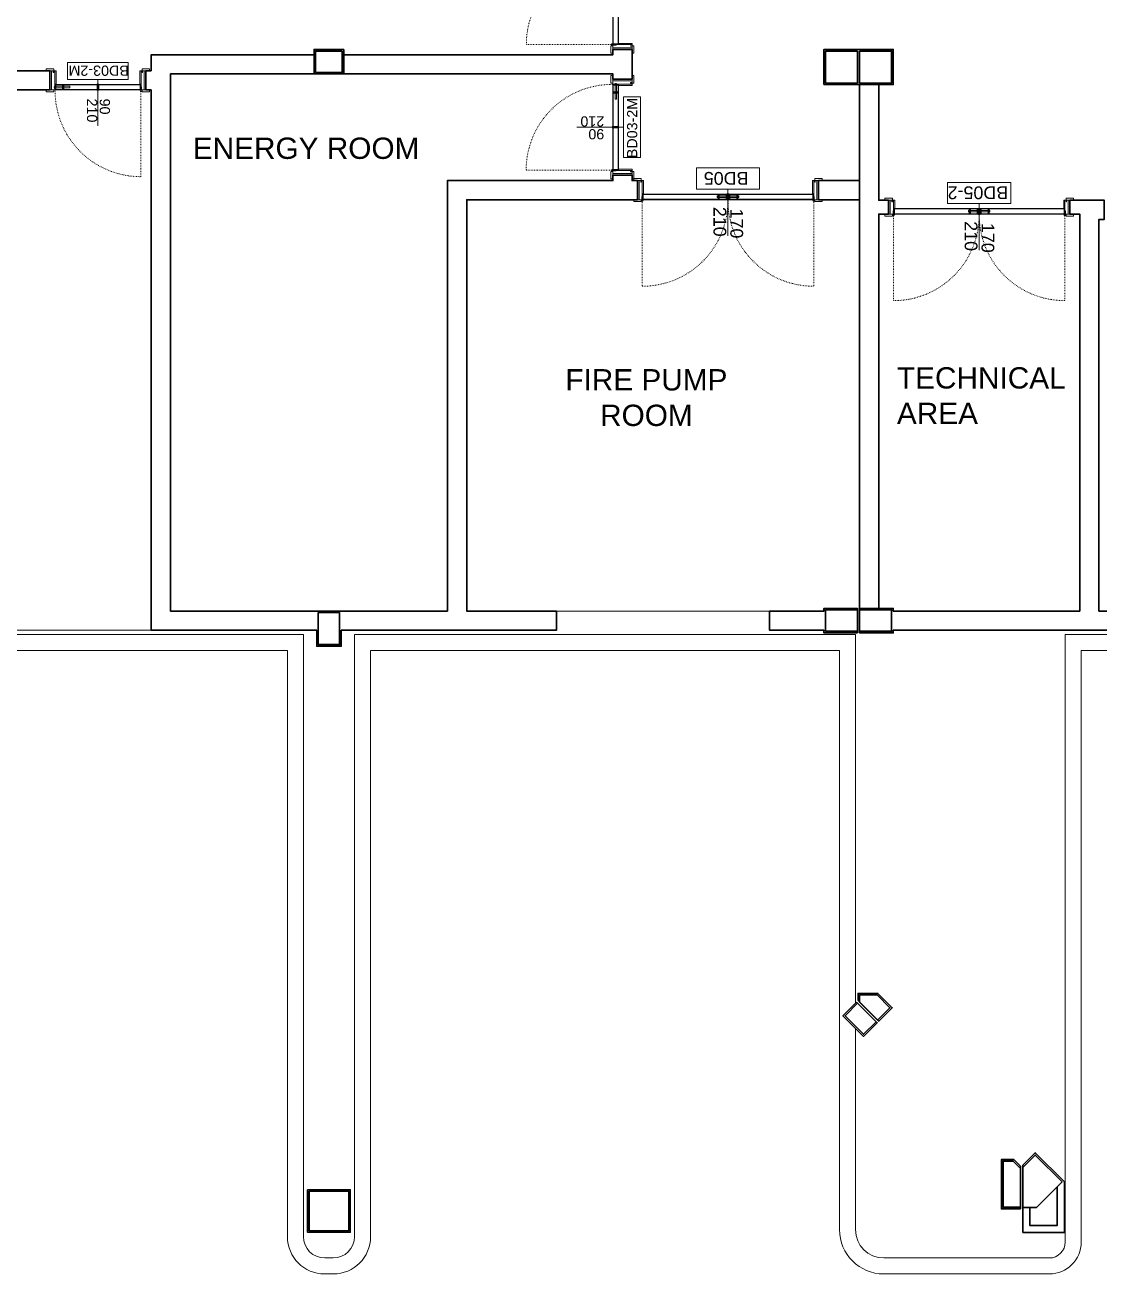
# Model space of a CAD drawing. Header units: centimetres. Extents: x 118932 to 154602, y -32682 to -23521.
# Drawn here: x 122168 to 123176, y -30175 to -29003 of the extents above; entities that cross this region are included whole.
import ezdxf

# ---------------------------------------------------------------- set-up
doc = ezdxf.new("R2010")
doc.units = ezdxf.units.CM
doc.header["$LTSCALE"] = 50
doc.header["$MEASUREMENT"] = 0
doc.linetypes.add('ACAD_ISO03W100', pattern=[30, 12, -18])
for name, color, linetype, lineweight, true_color in [('GEN_00_BL_Yazı', 7, 'Continuous', 0, 0x4f5250), ('GEN_01_TA_Kolon', 7, 'Continuous', 35, 0xd05d28), ('GEN_02_TF_Kapı', 7, 'Continuous', 9, 0x4a3526), ('GEN_02_TF_Pencere', 7, 'Continuous', 9, 0x6093ac), ('GEN_05_ML_Ahşap', 7, 'Continuous', 9, 0x745e3d), ('GEN_06_GR_İnce', 7, 'Continuous', 13, 0xb0b0a9), ('KALACAK DUVARLAR', 7, 'Continuous', 30, 0x005387)]:
    doc.layers.add(name, color=color, linetype=linetype, lineweight=lineweight, true_color=true_color)
doc.styles.add('ARIAL', font='arial.ttf')
doc.styles.add('arial_1_18', font='arial.ttf', dxfattribs={"height": 0.2})

# ---------------------------------------------------------------- blocks, each defined once
blk = doc.blocks.new('LEVEL -1_A BLOK_KOLON')
at = {"layer": 'GEN_01_TA_Kolon'}
for points in [[(48333.3, 3414.2), (48308.3, 3414.2), (48308.3, 3394.2), (48333.3, 3394.2)], [(48816.7, 3414.2), (48786.7, 3414.2), (48786.7, 3384.2), (48816.7, 3384.2)], [(48818.7, 3414.2), (48848.7, 3414.2), (48848.7, 3384.2), (48818.7, 3384.2)], [(48330.8, 2887.2), (48330.8, 2857.2), (48310.8, 2857.2), (48310.8, 2887.2)], [(48816.7, 2889.7), (48786.7, 2889.7), (48786.7, 2869.7), (48816.7, 2869.7)], [(48818.7, 2889.7), (48848.7, 2889.7), (48848.7, 2869.7), (48818.7, 2869.7)], [(48816.8, 2520.6), (48805.1, 2509), (48822.5, 2491.6), (48834.1, 2503.3)], [(48818.7, 2521.6), (48818.7, 2528.4), (48835.2, 2528.4), (48847.2, 2516.4), (48835.6, 2504.7)], [(48969.8, 2329.2), (48969.8, 2365.6), (48962.8, 2372.5), (48953.3, 2372.5), (48953.3, 2329.2)], [(48984.8, 2329.1), (49008.7, 2353), (48983.5, 2378.2), (48971.8, 2366.4), (48971.8, 2329.1)]]:
    blk.add_lwpolyline(points, close=True, dxfattribs=at)
blk.add_lwpolyline([(48302.3, 2344.2), (48339.3, 2344.2), (48339.3, 2307.2), (48302.3, 2307.2), (48302.3, 2344.2)], dxfattribs=at)
blk = doc.blocks.new('LEVEL -1_A BLOK_GÖRÜNÜŞ')
at = {"layer": 'GEN_02_TF_Pencere'}
for p, q in [((48534.2, -7211.3), (48734.2, -7211.3)), ((47806.8, -7229.3), (48154, -7229.3))]:
    blk.add_line(p, q, dxfattribs=at)
at = {"layer": 'GEN_06_GR_İnce'}
for p, q in [((47766.8, -7233.4), (48296.8, -7233.4)), ((48296.8, -7798.4), (48296.8, -7233.4)), ((48344.8, -7798.4), (48344.8, -7233.4)), ((48344.8, -7233.4), (48814.8, -7233.4)), ((48814.8, -7579.3), (48814.8, -7233.4)), ((49011.7, -7233.4), (49780.5, -7233.4)), ((49011.7, -7794.4), (49011.7, -7233.4)), ((47781.8, -7248.4), (48281.8, -7248.4)), ((48281.8, -7798.4), (48281.8, -7248.4)), ((48359.8, -7798.4), (48359.8, -7248.4)), ((48359.8, -7248.4), (48799.8, -7248.4)), ((48799.8, -7791.8), (48799.8, -7248.4)), ((49026.7, -7803.4), (49026.7, -7248.4)), ((49026.7, -7248.4), (49765.5, -7248.4)), ((48814.8, -7791.8), (48814.8, -7602.8)), ((49011.7, -7803.4), (49011.7, -7794.4)), ((48316.8, -7818.4), (48324.8, -7818.4)), ((48841.4, -7818.4), (48996.7, -7818.4)), ((48316.8, -7833.4), (48324.8, -7833.4)), ((48841.4, -7833.4), (48996.7, -7833.4))]:
    blk.add_line(p, q, dxfattribs=at)
for centre, radius, start, end in [((48841.4, -7791.8), 41.6, 180, 270), ((48841.4, -7791.8), 26.6, 180, 270), ((48316.8, -7798.4), 35, 180, 270), ((48316.8, -7798.4), 20, 180, 270), ((48324.8, -7798.4), 20, 270, 0), ((48324.8, -7798.4), 35, 270, 0), ((48996.7, -7803.4), 15, 270, 0), ((48996.7, -7803.4), 30, 270, 0)]:
    blk.add_arc(centre, radius, start, end, dxfattribs=at)
blk = doc.blocks.new('LEVEL -1_A BLOK_DUVAR')
at = {"layer": 'KALACAK DUVARLAR'}
blk.add_line((48818.7, 8432.7), (48818.7, 7939.7), dxfattribs=at)
for points in [[(48334.8, 8460.7), (48587.2, 8460.7), (48587.2, 8465.7), (48605.2, 8465.7), (48605.2, 8437.7), (48587.2, 8437.7), (48587.2, 8442.7), (48172, 8442.7), (48172, 7938.7), (48432, 7938.7), (48432, 8342.7), (48587.2, 8342.7), (48587.2, 8347.7), (48605.2, 8347.7), (48605.2, 8342.7), (48610.2, 8342.7), (48610.2, 8324.7), (48450, 8324.7), (48450, 7938.7), (48534.2, 7938.7), (48534.2, 7920.7), (48332.3, 7920.7), (48332.3, 7905.7), (48309.3, 7905.7), (48309.3, 7920.7), (48154, 7920.7), (48154, 8427.7)], [(48154, 8445.7), (48154, 8460.7), (48306.8, 8460.7)], [(47689.8, 8445.7), (48059, 8445.7), (48059, 8427.7), (47689.8, 8427.7)], [(48154, 8445.7), (48149, 8445.7), (48149, 8427.7), (48154, 8427.7)], [(48836.7, 8432.7), (48836.7, 8324.2), (48845.9, 8324.2), (48845.9, 8311.2), (48836.7, 8311.2), (48836.7, 7941.2)], [(48818.7, 7941.2), (48850.2, 7941.2), (48850.2, 7938.7), (49025.2, 7938.7), (49025.2, 8311.2), (49015.9, 8311.2), (49015.9, 8324.2), (49048.2, 8324.2), (49048.2, 8306.2), (49043.2, 8306.2), (49043.2, 7938.7), (49392.4, 7938.7), (49392.4, 7920.7), (48850.2, 7920.7), (48850.2, 7918.2), (48818.7, 7918.2), (48818.7, 7919.7)], [(49004.2, 7398.5), (49004.2, 7362.1), (48978.3, 7362.1), (48978.3, 7379.1)], [(48300.8, 7395.7), (48340.8, 7395.7), (48340.8, 7355.7), (48300.8, 7355.7), (48300.8, 7395.7)]]:
    blk.add_lwpolyline(points, dxfattribs=at)
for points in [[(48334.8, 8465.7), (48306.8, 8465.7), (48306.8, 8442.7), (48334.8, 8442.7)], [(48785.2, 8432.7), (48850.2, 8432.7), (48850.2, 8465.7), (48785.2, 8465.7)], [(48818.7, 8324.7), (48780.2, 8324.7), (48780.2, 8342.7), (48818.7, 8342.7)], [(48816.7, 7918.2), (48785.2, 7918.2), (48785.2, 7920.7), (48734.2, 7920.7), (48734.2, 7938.7), (48785.2, 7938.7), (48785.2, 7941.2), (48816.7, 7941.2)], [(48817.2, 7573.1), (48817.2, 7579.9), (48835.8, 7579.9), (48849.3, 7566.4), (48836.6, 7553.7)], [(48815.8, 7571.7), (48803, 7559), (48822.5, 7539.5), (48835.2, 7552.3)], [(48969.8, 7377.7), (48969.8, 7417.7), (48963.4, 7424), (48951.8, 7424), (48951.8, 7377.7)], [(48971.8, 7355.6), (48971.8, 7418.6), (48983.5, 7430.3), (49010.8, 7403), (49010.8, 7355.6)]]:
    blk.add_lwpolyline(points, close=True, dxfattribs=at)
blk = doc.blocks.new('LEVEL -1_A BLOK_MAHAL')
at = {"layer": 'GEN_00_BL_Yazı', "char_height": 20, "attachment_point": 1, "style": 'ARIAL'}
for s, insert, width in [('ENERGY ROOM', (48193, 4232), 248.974), ('\\pxqc;FIRE PUMP ROOM', (48520.3, 4014.7), 196.662), ('TECHNICAL AREA', (48853.7, 4016.5), 101.408)]:
    blk.add_mtext(s, dxfattribs=dict(at, insert=insert, width=width))
blk = doc.blocks.new('BD03-2M')
at = {"layer": 'GEN_02_TF_Kapı'}
for p, q in [((4.5, 0), (0, 0)), ((4.2, 0.1), (4.2, -3)), ((4.5, 0), (4.5, -18)), ((4.5, 0), (4.5, -3)), ((4.8, 0), (85.2, 0)), ((4.8, -5.2), (4.8, 0)), ((4.8, 0), (4.8, -3)), ((5.1, 0.1), (5.1, -3)), ((44.3, 0), (44.3, -5.2, 0)), ((45.7, 0), (45.7, -5.2, 0)), ((77.1, 0), (77.1, -5.2, 0)), ((78.1, 0), (78.1, -5.2, 0)), ((85.2, -5.2), (85.2, 0)), ((85.5, 0), (85.5, -18)), ((85.5, 0), (90, 0)), ((4.5, -3), (4.2, -3)), ((4.8, -2.6), (4.5, -2.3)), ((4.8, -2.6), (4.5, -2.3)), ((4.8, -2.6), (4.5, -3)), ((5.7, -5.4), (4.5, -5.4)), ((4.8, -0.4), (85.2, -0.4)), ((4.8, -2.5), (4.8, -2.1)), ((4.8, -2.1), (5.2, -2.1)), ((4.8, -2.5), (4.8, -2.6)), ((4.8, -2.5), (4.9, -2.5)), ((4.8, -2.6), (4.8, -2.6)), ((4.8, -2.6), (4.8, -2.7)), ((4.8, -2.6), (4.8, -2.6)), ((4.8, -2.7), (4.8, -2.6)), ((4.8, -3.1), (4.8, -2.7)), ((4.8, -2.7), (4.8, -2.8)), ((4.8, -2.8), (4.9, -2.8)), ((5.1, -3), (4.8, -3)), ((5.2, -3.1), (4.8, -3.1)), ((4.8, -4.8), (85.2, -4.8)), ((4.8, -5.2), (85.2, -5.2)), ((4.9, -2.1), (4.9, -3.1)), ((4.9, -2.5), (4.9, -2.8)), ((5.2, -2.1), (5.2, -3.1)), ((5.4, -4.8), (5.4, -0.4)), ((5.7, -5.4), (5.7, -18)), ((44.4, -5.2), (45.6, -5.2)), ((84.3, -5.4), (84.3, -18)), ((84.3, -5.4), (85.5, -5.4)), ((84.6, -4.8), (84.6, -0.4)), ((84.8, -2.1), (84.8, -3.1)), ((84.8, -2.1), (84.8, -3.1)), ((85.2, -2.1), (84.8, -2.1)), ((85.2, -2.1), (84.8, -2.1)), ((84.8, -3.1), (85.2, -3.1)), ((84.8, -3.1), (85.2, -3.1)), ((85.1, -2.1), (85.1, -3.1)), ((85.2, -2.5), (85.1, -2.5)), ((85.1, -2.5), (85.1, -2.8)), ((85.2, -2.8), (85.1, -2.8)), ((85.2, -2.1), (85.2, -3.1)), ((86.2, -2.7), (85.2, -2.1)), ((85.2, -2.5), (85.2, -2.1)), ((85.2, -2.5), (85.2, -2.1)), ((85.2, -2.6), (85.5, -2.3)), ((85.2, -2.6), (85.5, -2.3)), ((85.2, -2.5), (85.2, -2.6)), ((85.2, -2.5), (85.2, -2.5)), ((85.2, -2.7), (85.2, -2.6)), ((85.2, -2.6), (85.2, -2.6)), ((85.2, -2.6), (85.2, -2.7)), ((85.2, -2.6), (85.2, -2.6)), ((85.2, -2.6), (85.5, -3)), ((85.2, -3.1), (85.2, -2.7)), ((85.2, -3.1), (85.2, -2.7)), ((85.2, -2.7), (85.2, -2.8)), ((85.2, -2.7), (85.2, -2.7)), ((86.2, -3), (85.2, -3.1)), ((85.2, -3.1), (85.2, -3)), ((85.7, -1.5), (85.8, -1.5)), ((85.8, -3.7), (85.7, -3.7)), ((85.8, -1.5), (85.8, -2.5)), ((85.8, -3), (85.8, -3.7)), ((86.2, -3), (86.2, -2.7)), ((3.1, -18), (0, -18)), ((3.5, -16.5), (3.1, -16.5)), ((3.1, -16.5), (3.1, -18)), ((3.5, -18), (3.5, -16.5)), ((5.7, -18), (3.5, -18)), ((84.3, -18), (86.5, -18)), ((86.5, -18), (86.5, -16.5)), ((86.5, -16.5), (86.9, -16.5)), ((86.9, -16.5), (86.9, -18))]:
    blk.add_line(p, q, dxfattribs=at)
at = {"layer": 'GEN_02_TF_Kapı', "linetype": 'ACAD_ISO03W100', "ltscale": 0.001}
blk.add_lwpolyline([(85.2, 0, 0.416564), (4.8, 81.4), (4.6, 0.8)], format="xyb", dxfattribs=at)
at = {"layer": 'GEN_02_TF_Kapı'}
for points in [[(3.5, 0), (-3.5, 0), (-3.5, 1.8), (3.5, 1.8)], [(0, 0), (1.5, 0), (1.5, -18), (0, -18)], [(46, 0), (44, 0), (44, 0.2), (44.4, 0.3), (45.6, 0.3), (46, 0.2)], [(44.4, 0), (44.3, 0), (44.3, -5.2), (44.4, -5.2)], [(45.6, -5.2), (44.4, -5.2), (44.4, 0), (45.6, 0)], [(45.6, 0), (45.7, 0), (45.7, -5.2), (45.6, -5.2)], [(77.2, 0), (77.1, 0), (77.1, -5.2), (77.2, -5.2)], [(77.1, 0), (77.2, 0), (77.2, -5.2), (77.1, -5.2)], [(77.2, -5.2), (78, -5.2), (78, 0), (77.2, 0)], [(78, 0), (78.1, 0), (78.1, -5.2), (78, -5.2)], [(78.1, 0), (78, 0), (78, -5.2), (78.1, -5.2)], [(86.5, 0), (93.5, 0), (93.5, 1.8), (86.5, 1.8)], [(88.5, 0), (90, 0), (90, -18), (88.5, -18)], [(46, -5.4), (44, -5.4), (44, -5.2), (46, -5.2)], [(71.3, -2), (85.1, -2), (85.1, -3.5), (71.3, -3.5)], [(71.4, -2.1), (85, -2.1), (85, -3.4), (71.4, -3.4)], [(85.2, -3.5), (85, -3.5), (85, -1.6), (85.2, -1.6)], [(85.7, -3.7), (85.5, -3.7), (85.5, -1.5), (85.7, -1.5)]]:
    blk.add_lwpolyline(points, close=True, dxfattribs=at)
for points in [[(4.8, -2.5), (4.8, -2.5), (4.8, -2.1), (5.2, -2.1), (5.2, -3.1), (4.8, -3.1), (4.8, -2.7), (4.8, -2.7)], [(3.1, -18), (-3.5, -18), (-3.5, -19.8), (3.5, -19.8), (3.5, -18)], [(86.9, -18), (93.5, -18), (93.5, -19.8), (86.5, -19.8), (86.5, -18)]]:
    blk.add_lwpolyline(points, dxfattribs=at)
blk.add_circle((4.6, 0.8), 0.8, dxfattribs=at)
for centre, start, end in [((4.8, -2.1), 91.5433, 178.4567), ((4.8, -3.1), 181.5433, 268.4567), ((5.2, -2.1), 1.5433, 88.4567), ((5.2, -3.1), 271.5433, 358.4567), ((84.8, -2.1), 91.5433, 178.4567), ((84.8, -3.1), 181.5433, 268.4567), ((85.2, -2.1), 1.5433, 88.4567), ((85.2, -3.1), 271.5433, 358.4567)]:
    blk.add_arc(centre, 0.0206, start, end, dxfattribs=at)
at = {"layer": 'GEN_05_ML_Ahşap'}
blk.add_lwpolyline([(45, -9.8), (45, 33.8)], dxfattribs=at)
blk.add_lwpolyline([(73.5, -25.8), (16.5, -25.8), (16.5, -9.8), (73.5, -9.8)], close=True, dxfattribs=at)
at = {"layer": 'GEN_00_BL_Yazı', "char_height": 9.6, "attachment_point": 7, "rotation": 90, "style": 'arial_1_18'}
for s, insert in [('\\A1;210', (55.4, 8.1)), ('\\A1;90', (43.4, 8.1))]:
    blk.add_mtext_dynamic_manual_height_columns(s, width=2834.152, gutter_width=1500, heights=[310.2], dxfattribs=dict(at, insert=insert))
at = {"layer": 'GEN_00_BL_Yazı', "insert": (72.6, -23), "char_height": 9.6, "attachment_point": 9, "style": 'arial_1_18'}
blk.add_mtext_dynamic_manual_height_columns('\\A1;BD03-2M', width=2834.152, gutter_width=1500, heights=[310.2], dxfattribs=at)
blk = doc.blocks.new('BD05-2')
at = {"layer": 'GEN_02_TF_Kapı'}
for p, q in [((-165.9, 0.1), (-165.9, -3)), ((-165.6, 0), (-165.6, -3)), ((-165.3, 0), (-86.2, 0)), ((-165.3, -5.2), (-165.3, 0)), ((-165.3, 0), (-165.3, -3)), ((-165, 0.1), (-165, -3)), ((-94.3, 0), (-94.3, -5.2, 0)), ((-93.3, 0), (-93.3, -5.2, 0)), ((-86.2, -5.2), (-86.2, 0)), ((-85.7, 0), (-85.7, -5.2, 0)), ((-85.7, 0), (-85.7, -5.2, 0)), ((-84.3, 0), (-84.3, -5.2, 0)), ((-4.8, 0), (-83.8, 0)), ((-83.8, -5.2), (-83.8, 0)), ((-76.7, 0), (-76.7, -5.2, 0)), ((-75.7, 0), (-75.7, -5.2, 0)), ((-5.1, 0.1), (-5.1, -3)), ((-4.8, -5.2), (-4.8, 0)), ((-4.8, 0), (-4.8, -3)), ((-4.5, 0), (-4.5, -13)), ((-4.5, 0), (0, 0)), ((-4.5, 0), (-4.5, -3)), ((-4.2, 0.1), (-4.2, -3)), ((-165.5, 0), (-170, 0)), ((-166.5, -11.5), (-166.9, -11.5)), ((-166.9, -11.5), (-166.9, -13)), ((-166.5, -13), (-166.5, -11.5)), ((-165.6, -3), (-165.9, -3)), ((-165.2, -2.6), (-165.6, -2.3)), ((-165.2, -2.6), (-165.6, -2.3)), ((-165.2, -2.6), (-165.6, -3)), ((-165.5, 0), (-165.5, -13)), ((-164.3, -5.4), (-165.5, -5.4)), ((-165.3, -0.4), (-86.2, -0.4)), ((-165.3, -2.5), (-165.3, -2.1)), ((-165.3, -2.6), (-165.2, -2.5)), ((-165.3, -2.6), (-165.2, -2.6)), ((-165.3, -2.6), (-165.3, -2.6)), ((-165.3, -3.1), (-165.3, -2.7)), ((-165, -3), (-165.3, -3)), ((-165.3, -4.8), (-86.2, -4.8)), ((-165.3, -5.2), (-86.2, -5.2)), ((-165.2, -2.1), (-164.9, -2.1)), ((-165.2, -2.4), (-165.2, -2.5)), ((-165.2, -2.4), (-165.1, -2.4)), ((-165.2, -2.6), (-165.2, -2.5)), ((-165.2, -2.6), (-165.2, -2.8)), ((-165.2, -2.8), (-165.1, -2.8)), ((-164.9, -3.1), (-165.2, -3.1)), ((-165.1, -2.1), (-165.1, -3.1)), ((-165.1, -2.4), (-165.1, -2.8)), ((-164.9, -2.1), (-164.9, -3.1)), ((-164.7, -4.8), (-164.7, -0.4)), ((-164.3, -5.4), (-164.3, -13)), ((-86.8, -4.8), (-86.8, -0.4)), ((-86.6, -2.1), (-86.6, -3.1)), ((-86.6, -2.1), (-86.6, -3.1)), ((-86.2, -2.1), (-86.6, -2.1)), ((-86.2, -2.1), (-86.6, -2.1)), ((-86.6, -3.1), (-86.2, -3.1)), ((-86.6, -3.1), (-86.2, -3.1)), ((-86.3, -2.1), (-86.3, -3.1)), ((-86.2, -2.4), (-86.3, -2.4)), ((-86.3, -2.4), (-86.3, -2.8)), ((-86.2, -2.8), (-86.3, -2.8)), ((-86.2, -2.1), (-86.2, -3.1)), ((-85.2, -2.7), (-86.2, -2.1)), ((-86.2, -2.5), (-86.2, -2.1)), ((-86.2, -2.5), (-86.2, -2.1)), ((-86.2, -2.6), (-85.9, -2.3)), ((-86.2, -2.6), (-85.9, -2.3)), ((-86.2, -2.4), (-86.2, -2.5)), ((-86.2, -2.6), (-86.2, -2.5)), ((-86.2, -2.5), (-86.2, -2.5)), ((-86.2, -2.6), (-86.2, -2.5)), ((-86.2, -2.6), (-86.2, -2.8)), ((-86.2, -2.6), (-86.2, -2.6)), ((-86.2, -2.6), (-86.2, -2.6)), ((-86.2, -2.6), (-85.9, -3)), ((-86.2, -3.1), (-86.2, -2.7)), ((-86.2, -3.1), (-86.2, -2.7)), ((-86.2, -2.7), (-86.2, -2.7)), ((-85.2, -3), (-86.2, -3.1)), ((-86.2, -3.1), (-86.2, -3)), ((-85.7, -1.5), (-85.6, -1.5)), ((-85.6, -3.7), (-85.7, -3.7)), ((-85.6, -1.5), (-85.6, -2.5)), ((-85.6, -3), (-85.6, -3.7)), ((-84.4, -5.2), (-85.6, -5.2)), ((-85.2, -3), (-85.2, -2.7)), ((-84.8, -2.7), (-83.8, -2.1)), ((-84.8, -3), (-84.8, -2.7)), ((-84.8, -3), (-83.8, -3.1)), ((-84.4, -1.5), (-84.4, -2.5)), ((-84.3, -1.5), (-84.4, -1.5)), ((-84.4, -3), (-84.4, -3.7)), ((-84.4, -3.7), (-84.3, -3.7)), ((-83.8, -2.6), (-84.1, -2.3)), ((-83.8, -2.6), (-84.1, -2.3)), ((-83.8, -2.6), (-84.1, -3)), ((-4.8, -0.4), (-83.8, -0.4)), ((-83.8, -2.1), (-83.8, -3.1)), ((-83.8, -2.5), (-83.8, -2.1)), ((-83.8, -2.5), (-83.8, -2.1)), ((-83.8, -2.1), (-83.4, -2.1)), ((-83.8, -2.1), (-83.4, -2.1)), ((-83.8, -2.4), (-83.8, -2.5)), ((-83.8, -2.4), (-83.7, -2.4)), ((-83.8, -2.6), (-83.8, -2.5)), ((-83.8, -2.5), (-83.8, -2.5)), ((-83.8, -2.6), (-83.8, -2.5)), ((-83.8, -2.6), (-83.8, -2.8)), ((-83.8, -2.6), (-83.8, -2.6)), ((-83.8, -2.6), (-83.8, -2.6)), ((-83.8, -3.1), (-83.8, -2.7)), ((-83.8, -3.1), (-83.8, -2.7)), ((-83.8, -2.8), (-83.7, -2.8)), ((-83.8, -2.7), (-83.8, -2.7)), ((-83.8, -3.1), (-83.8, -3)), ((-83.4, -3.1), (-83.8, -3.1)), ((-83.4, -3.1), (-83.8, -3.1)), ((-4.8, -4.8), (-83.8, -4.8)), ((-4.8, -5.2), (-83.8, -5.2)), ((-83.7, -2.1), (-83.7, -3.1)), ((-83.7, -2.4), (-83.7, -2.8)), ((-83.4, -2.1), (-83.4, -3.1)), ((-83.4, -2.1), (-83.4, -3.1)), ((-83.2, -4.8), (-83.2, -0.4)), ((-5.7, -5.4), (-5.7, -13)), ((-5.7, -5.4), (-4.5, -5.4)), ((-5.4, -4.8), (-5.4, -0.4)), ((-5.2, -2.1), (-5.2, -3.1)), ((-4.8, -2.1), (-5.2, -2.1)), ((-5.2, -3.1), (-4.8, -3.1)), ((-5.1, -3), (-4.8, -3)), ((-4.9, -2.1), (-4.9, -3.1)), ((-4.8, -2.4), (-4.9, -2.4)), ((-4.9, -2.4), (-4.9, -2.8)), ((-4.8, -2.8), (-4.9, -2.8)), ((-4.8, -2.5), (-4.8, -2.1)), ((-4.8, -2.6), (-4.5, -2.3)), ((-4.8, -2.6), (-4.5, -2.3)), ((-4.8, -2.4), (-4.8, -2.5)), ((-4.8, -2.6), (-4.8, -2.5)), ((-4.8, -2.6), (-4.8, -2.5)), ((-4.8, -2.6), (-4.8, -2.8)), ((-4.8, -2.6), (-4.8, -2.6)), ((-4.8, -2.6), (-4.8, -2.6)), ((-4.8, -2.6), (-4.5, -3)), ((-4.8, -3.1), (-4.8, -2.7)), ((-4.5, -3), (-4.2, -3)), ((-3.5, -13), (-3.5, -11.5)), ((-3.5, -11.5), (-3.1, -11.5)), ((-3.1, -11.5), (-3.1, -13)), ((-164.3, -13), (-166.5, -13)), ((-5.7, -13), (-3.5, -13)), ((-3.1, -13), (0, -13))]:
    blk.add_line(p, q, dxfattribs=at)
at = {"layer": 'GEN_02_TF_Kapı', "linetype": 'ACAD_ISO03W100', "ltscale": 0.001}
for points in [[(-165.4, 0.8), (-165.4, 81.2, -0.416033), (-85, 0.3)], [(-4.6, 0.8), (-4.6, 81.2, 0.416032), (-85, 0.3)]]:
    blk.add_lwpolyline(points, format="xyb", dxfattribs=at)
at = {"layer": 'GEN_02_TF_Kapı'}
for points in [[(-166.5, 0), (-173.5, 0), (-173.5, 1.8), (-166.5, 1.8)], [(-94.2, 0), (-94.3, 0), (-94.3, -5.2), (-94.2, -5.2)], [(-94.3, 0), (-94.2, 0), (-94.2, -5.2), (-94.3, -5.2)], [(-94.2, -5.2), (-93.4, -5.2), (-93.4, 0), (-94.2, 0)], [(-93.4, 0), (-93.3, 0), (-93.3, -5.2), (-93.4, -5.2)], [(-93.3, 0), (-93.4, 0), (-93.4, -5.2), (-93.3, -5.2)], [(-86, 0), (-84, 0), (-84, 0.2), (-84.4, 0.3), (-85.6, 0.3), (-86, 0.2)], [(-85.6, 0), (-85.7, 0), (-85.7, -5.2), (-85.6, -5.2)], [(-85.6, 0), (-85.7, 0), (-85.7, -5.2), (-85.6, -5.2)], [(-85.6, -5.2), (-84.4, -5.2), (-84.4, 0), (-85.6, 0)], [(-84.4, 0), (-84.3, 0), (-84.3, -5.2), (-84.4, -5.2)], [(-76.6, 0), (-76.7, 0), (-76.7, -5.2), (-76.6, -5.2)], [(-76.7, 0), (-76.6, 0), (-76.6, -5.2), (-76.7, -5.2)], [(-75.8, -5.2), (-76.6, -5.2), (-76.6, 0), (-75.8, 0)], [(-75.8, 0), (-75.7, 0), (-75.7, -5.2), (-75.8, -5.2)], [(-75.7, 0), (-75.8, 0), (-75.8, -5.2), (-75.7, -5.2)], [(-3.5, 0), (3.5, 0), (3.5, 1.8), (-3.5, 1.8)], [(0, 0), (-1.5, 0), (-1.5, -13), (0, -13)], [(-168.5, 0), (-170, 0), (-170, -13), (-168.5, -13)], [(-95.1, -2), (-86.3, -2), (-86.3, -3.5), (-95.1, -3.5)], [(-95, -2.1), (-86.4, -2.1), (-86.4, -3.4), (-95, -3.4)], [(-86.2, -3.5), (-86.4, -3.5), (-86.4, -1.6), (-86.2, -1.6)], [(-86, -5.4), (-84, -5.4), (-84, -5.2), (-86, -5.2)], [(-85.7, -3.7), (-85.9, -3.7), (-85.9, -1.5), (-85.7, -1.5)], [(-84.3, -3.7), (-84.1, -3.7), (-84.1, -1.5), (-84.3, -1.5)], [(-83.8, -3.5), (-83.6, -3.5), (-83.6, -1.6), (-83.8, -1.6)], [(-74.9, -2), (-83.7, -2), (-83.7, -3.5), (-74.9, -3.5)], [(-75, -2.1), (-83.6, -2.1), (-83.6, -3.4), (-75, -3.4)]]:
    blk.add_lwpolyline(points, close=True, dxfattribs=at)
for points in [[(-165.3, -2.5), (-165.2, -2.5), (-165.2, -2.1), (-164.9, -2.1), (-164.9, -3.1), (-165.2, -3.1), (-165.2, -2.7), (-165.3, -2.7)], [(-4.8, -2.5), (-4.8, -2.5), (-4.8, -2.1), (-5.2, -2.1), (-5.2, -3.1), (-4.8, -3.1), (-4.8, -2.7), (-4.8, -2.7)], [(-166.9, -13), (-173.5, -13), (-173.5, -14.8), (-166.5, -14.8), (-166.5, -13)], [(-3.1, -13), (3.5, -13), (3.5, -14.8), (-3.5, -14.8), (-3.5, -13)]]:
    blk.add_lwpolyline(points, dxfattribs=at)
for centre in [(-165.4, 0.8), (-4.6, 0.8)]:
    blk.add_circle(centre, 0.8, dxfattribs=at)
for centre, start, end in [((-165.2, -2.1), 91.5433, 178.4567), ((-165.2, -3.1), 181.5433, 268.4567), ((-164.9, -2.1), 1.5433, 88.4567), ((-164.9, -3.1), 271.5433, 358.4567), ((-86.6, -2.1), 91.5433, 178.4567), ((-86.6, -3.1), 181.5433, 268.4567), ((-86.2, -2.1), 1.5433, 88.4567), ((-86.2, -3.1), 271.5433, 358.4567), ((-83.8, -2.1), 91.5433, 178.4567), ((-83.8, -3.1), 181.5433, 268.4567), ((-83.4, -2.1), 1.5433, 88.4567), ((-83.4, -3.1), 271.5433, 358.4567), ((-5.2, -2.1), 91.5433, 178.4567), ((-5.2, -3.1), 181.5433, 268.4567), ((-4.8, -2.1), 1.5433, 88.4567), ((-4.8, -3.1), 271.5433, 358.4567)]:
    blk.add_arc(centre, 0.0206, start, end, dxfattribs=at)
at = {"layer": 'GEN_05_ML_Ahşap'}
blk.add_lwpolyline([(-85, -9.8), (-85, 33.8)], dxfattribs=at)
blk.add_lwpolyline([(-114.7, -29.8), (-55.3, -29.8), (-55.3, -9.8), (-114.7, -9.8)], close=True, dxfattribs=at)
at = {"layer": 'GEN_00_BL_Yazı', "char_height": 12, "attachment_point": 7, "rotation": 90, "style": 'arial_1_18'}
for s, insert in [('\\A1;170', (-87, 8.3)), ('\\A1;210', (-71.2, 6.7))]:
    blk.add_mtext_dynamic_manual_height_columns(s, width=3542.69, gutter_width=1875, heights=[387.8], dxfattribs=dict(at, insert=insert))
at = {"layer": 'GEN_00_BL_Yazı', "insert": (-112.2, -26.2), "char_height": 12, "attachment_point": 7, "style": 'arial_1_18'}
blk.add_mtext_dynamic_manual_height_columns('\\A1;BD05-2', width=3542.69, gutter_width=1875, heights=[387.8], dxfattribs=at)
blk = doc.blocks.new('BD05')
at = {"layer": 'GEN_02_TF_Kapı'}
for p, q in [((-165.9, 0.1), (-165.9, -3)), ((-165.6, 0), (-165.6, -3)), ((-165.3, 0), (-86.2, 0)), ((-165.3, -5.2), (-165.3, 0)), ((-165.3, 0), (-165.3, -3)), ((-165, 0.1), (-165, -3)), ((-94.3, 0), (-94.3, -5.2, 0)), ((-93.3, 0), (-93.3, -5.2, 0)), ((-86.2, -5.2), (-86.2, 0)), ((-85.7, 0), (-85.7, -5.2, 0)), ((-85.7, 0), (-85.7, -5.2, 0)), ((-84.3, 0), (-84.3, -5.2, 0)), ((-4.8, 0), (-83.8, 0)), ((-83.8, -5.2), (-83.8, 0)), ((-76.7, 0), (-76.7, -5.2, 0)), ((-75.7, 0), (-75.7, -5.2, 0)), ((-5.1, 0.1), (-5.1, -3)), ((-4.8, -5.2), (-4.8, 0)), ((-4.8, 0), (-4.8, -3)), ((-4.5, 0), (-4.5, -18)), ((-4.5, 0), (0, 0)), ((-4.5, 0), (-4.5, -3)), ((-4.2, 0.1), (-4.2, -3)), ((-165.5, 0), (-170, 0)), ((-165.6, -3), (-165.9, -3)), ((-165.2, -2.6), (-165.6, -2.3)), ((-165.2, -2.6), (-165.6, -2.3)), ((-165.2, -2.6), (-165.6, -3)), ((-165.5, 0), (-165.5, -18)), ((-164.3, -5.4), (-165.5, -5.4)), ((-165.3, -0.4), (-86.2, -0.4)), ((-165.3, -2.5), (-165.3, -2.1)), ((-165.3, -2.6), (-165.2, -2.5)), ((-165.3, -2.6), (-165.2, -2.6)), ((-165.3, -2.6), (-165.3, -2.6)), ((-165.3, -3.1), (-165.3, -2.7)), ((-165, -3), (-165.3, -3)), ((-165.3, -4.8), (-86.2, -4.8)), ((-165.3, -5.2), (-86.2, -5.2)), ((-165.2, -2.1), (-164.9, -2.1)), ((-165.2, -2.4), (-165.2, -2.5)), ((-165.2, -2.4), (-165.1, -2.4)), ((-165.2, -2.6), (-165.2, -2.5)), ((-165.2, -2.6), (-165.2, -2.8)), ((-165.2, -2.8), (-165.1, -2.8)), ((-164.9, -3.1), (-165.2, -3.1)), ((-165.1, -2.1), (-165.1, -3.1)), ((-165.1, -2.4), (-165.1, -2.8)), ((-164.9, -2.1), (-164.9, -3.1)), ((-164.7, -4.8), (-164.7, -0.4)), ((-164.3, -5.4), (-164.3, -18)), ((-86.8, -4.8), (-86.8, -0.4)), ((-86.6, -2.1), (-86.6, -3.1)), ((-86.6, -2.1), (-86.6, -3.1)), ((-86.2, -2.1), (-86.6, -2.1)), ((-86.2, -2.1), (-86.6, -2.1)), ((-86.6, -3.1), (-86.2, -3.1)), ((-86.6, -3.1), (-86.2, -3.1)), ((-86.3, -2.1), (-86.3, -3.1)), ((-86.2, -2.4), (-86.3, -2.4)), ((-86.3, -2.4), (-86.3, -2.8)), ((-86.2, -2.8), (-86.3, -2.8)), ((-86.2, -2.1), (-86.2, -3.1)), ((-85.2, -2.7), (-86.2, -2.1)), ((-86.2, -2.5), (-86.2, -2.1)), ((-86.2, -2.5), (-86.2, -2.1)), ((-86.2, -2.6), (-85.9, -2.3)), ((-86.2, -2.6), (-85.9, -2.3)), ((-86.2, -2.4), (-86.2, -2.5)), ((-86.2, -2.6), (-86.2, -2.5)), ((-86.2, -2.5), (-86.2, -2.5)), ((-86.2, -2.6), (-86.2, -2.5)), ((-86.2, -2.6), (-86.2, -2.8)), ((-86.2, -2.6), (-86.2, -2.6)), ((-86.2, -2.6), (-86.2, -2.6)), ((-86.2, -2.6), (-85.9, -3)), ((-86.2, -3.1), (-86.2, -2.7)), ((-86.2, -3.1), (-86.2, -2.7)), ((-86.2, -2.7), (-86.2, -2.7)), ((-85.2, -3), (-86.2, -3.1)), ((-86.2, -3.1), (-86.2, -3)), ((-85.7, -1.5), (-85.6, -1.5)), ((-85.6, -3.7), (-85.7, -3.7)), ((-85.6, -1.5), (-85.6, -2.5)), ((-85.6, -3), (-85.6, -3.7)), ((-84.4, -5.2), (-85.6, -5.2)), ((-85.2, -3), (-85.2, -2.7)), ((-84.8, -2.7), (-83.8, -2.1)), ((-84.8, -3), (-84.8, -2.7)), ((-84.8, -3), (-83.8, -3.1)), ((-84.4, -1.5), (-84.4, -2.5)), ((-84.3, -1.5), (-84.4, -1.5)), ((-84.4, -3), (-84.4, -3.7)), ((-84.4, -3.7), (-84.3, -3.7)), ((-83.8, -2.6), (-84.1, -2.3)), ((-83.8, -2.6), (-84.1, -2.3)), ((-83.8, -2.6), (-84.1, -3)), ((-4.8, -0.4), (-83.8, -0.4)), ((-83.8, -2.1), (-83.8, -3.1)), ((-83.8, -2.5), (-83.8, -2.1)), ((-83.8, -2.5), (-83.8, -2.1)), ((-83.8, -2.1), (-83.4, -2.1)), ((-83.8, -2.1), (-83.4, -2.1)), ((-83.8, -2.4), (-83.8, -2.5)), ((-83.8, -2.4), (-83.7, -2.4)), ((-83.8, -2.6), (-83.8, -2.5)), ((-83.8, -2.5), (-83.8, -2.5)), ((-83.8, -2.6), (-83.8, -2.5)), ((-83.8, -2.6), (-83.8, -2.8)), ((-83.8, -2.6), (-83.8, -2.6)), ((-83.8, -2.6), (-83.8, -2.6)), ((-83.8, -3.1), (-83.8, -2.7)), ((-83.8, -3.1), (-83.8, -2.7)), ((-83.8, -2.8), (-83.7, -2.8)), ((-83.8, -2.7), (-83.8, -2.7)), ((-83.8, -3.1), (-83.8, -3)), ((-83.4, -3.1), (-83.8, -3.1)), ((-83.4, -3.1), (-83.8, -3.1)), ((-4.8, -4.8), (-83.8, -4.8)), ((-4.8, -5.2), (-83.8, -5.2)), ((-83.7, -2.1), (-83.7, -3.1)), ((-83.7, -2.4), (-83.7, -2.8)), ((-83.4, -2.1), (-83.4, -3.1)), ((-83.4, -2.1), (-83.4, -3.1)), ((-83.2, -4.8), (-83.2, -0.4)), ((-5.7, -5.4), (-5.7, -18)), ((-5.7, -5.4), (-4.5, -5.4)), ((-5.4, -4.8), (-5.4, -0.4)), ((-5.2, -2.1), (-5.2, -3.1)), ((-4.8, -2.1), (-5.2, -2.1)), ((-5.2, -3.1), (-4.8, -3.1)), ((-5.1, -3), (-4.8, -3)), ((-4.9, -2.1), (-4.9, -3.1)), ((-4.8, -2.4), (-4.9, -2.4)), ((-4.9, -2.4), (-4.9, -2.8)), ((-4.8, -2.8), (-4.9, -2.8)), ((-4.8, -2.5), (-4.8, -2.1)), ((-4.8, -2.6), (-4.5, -2.3)), ((-4.8, -2.6), (-4.5, -2.3)), ((-4.8, -2.4), (-4.8, -2.5)), ((-4.8, -2.6), (-4.8, -2.5)), ((-4.8, -2.6), (-4.8, -2.5)), ((-4.8, -2.6), (-4.8, -2.8)), ((-4.8, -2.6), (-4.8, -2.6)), ((-4.8, -2.6), (-4.8, -2.6)), ((-4.8, -2.6), (-4.5, -3)), ((-4.8, -3.1), (-4.8, -2.7)), ((-4.5, -3), (-4.2, -3)), ((-166.5, -16.5), (-166.9, -16.5)), ((-166.9, -16.5), (-166.9, -18)), ((-166.5, -18), (-166.5, -16.5)), ((-164.3, -18), (-166.5, -18)), ((-5.7, -18), (-3.5, -18)), ((-3.5, -18), (-3.5, -16.5)), ((-3.5, -16.5), (-3.1, -16.5)), ((-3.1, -16.5), (-3.1, -18)), ((-3.1, -18), (0, -18))]:
    blk.add_line(p, q, dxfattribs=at)
at = {"layer": 'GEN_02_TF_Kapı', "linetype": 'ACAD_ISO03W100', "ltscale": 0.001}
for points in [[(-165.4, 0.8), (-165.4, 81.2, -0.416033), (-85, 0.3)], [(-4.6, 0.8), (-4.6, 81.2, 0.416032), (-85, 0.3)]]:
    blk.add_lwpolyline(points, format="xyb", dxfattribs=at)
at = {"layer": 'GEN_02_TF_Kapı'}
for points in [[(-166.5, 0), (-173.5, 0), (-173.5, 1.8), (-166.5, 1.8)], [(-94.2, 0), (-94.3, 0), (-94.3, -5.2), (-94.2, -5.2)], [(-94.3, 0), (-94.2, 0), (-94.2, -5.2), (-94.3, -5.2)], [(-94.2, -5.2), (-93.4, -5.2), (-93.4, 0), (-94.2, 0)], [(-93.4, 0), (-93.3, 0), (-93.3, -5.2), (-93.4, -5.2)], [(-93.3, 0), (-93.4, 0), (-93.4, -5.2), (-93.3, -5.2)], [(-86, 0), (-84, 0), (-84, 0.2), (-84.4, 0.3), (-85.6, 0.3), (-86, 0.2)], [(-85.6, 0), (-85.7, 0), (-85.7, -5.2), (-85.6, -5.2)], [(-85.6, 0), (-85.7, 0), (-85.7, -5.2), (-85.6, -5.2)], [(-85.6, -5.2), (-84.4, -5.2), (-84.4, 0), (-85.6, 0)], [(-84.4, 0), (-84.3, 0), (-84.3, -5.2), (-84.4, -5.2)], [(-76.6, 0), (-76.7, 0), (-76.7, -5.2), (-76.6, -5.2)], [(-76.7, 0), (-76.6, 0), (-76.6, -5.2), (-76.7, -5.2)], [(-75.8, -5.2), (-76.6, -5.2), (-76.6, 0), (-75.8, 0)], [(-75.8, 0), (-75.7, 0), (-75.7, -5.2), (-75.8, -5.2)], [(-75.7, 0), (-75.8, 0), (-75.8, -5.2), (-75.7, -5.2)], [(-3.5, 0), (3.5, 0), (3.5, 1.8), (-3.5, 1.8)], [(0, 0), (-1.5, 0), (-1.5, -18), (0, -18)], [(-168.5, 0), (-170, 0), (-170, -18), (-168.5, -18)], [(-95.1, -2), (-86.3, -2), (-86.3, -3.5), (-95.1, -3.5)], [(-95, -2.1), (-86.4, -2.1), (-86.4, -3.4), (-95, -3.4)], [(-86.2, -3.5), (-86.4, -3.5), (-86.4, -1.6), (-86.2, -1.6)], [(-86, -5.4), (-84, -5.4), (-84, -5.2), (-86, -5.2)], [(-85.7, -3.7), (-85.9, -3.7), (-85.9, -1.5), (-85.7, -1.5)], [(-84.3, -3.7), (-84.1, -3.7), (-84.1, -1.5), (-84.3, -1.5)], [(-83.8, -3.5), (-83.6, -3.5), (-83.6, -1.6), (-83.8, -1.6)], [(-74.9, -2), (-83.7, -2), (-83.7, -3.5), (-74.9, -3.5)], [(-75, -2.1), (-83.6, -2.1), (-83.6, -3.4), (-75, -3.4)]]:
    blk.add_lwpolyline(points, close=True, dxfattribs=at)
for points in [[(-165.3, -2.5), (-165.2, -2.5), (-165.2, -2.1), (-164.9, -2.1), (-164.9, -3.1), (-165.2, -3.1), (-165.2, -2.7), (-165.3, -2.7)], [(-4.8, -2.5), (-4.8, -2.5), (-4.8, -2.1), (-5.2, -2.1), (-5.2, -3.1), (-4.8, -3.1), (-4.8, -2.7), (-4.8, -2.7)], [(-166.9, -18), (-173.5, -18), (-173.5, -19.8), (-166.5, -19.8), (-166.5, -18)], [(-3.1, -18), (3.5, -18), (3.5, -19.8), (-3.5, -19.8), (-3.5, -18)]]:
    blk.add_lwpolyline(points, dxfattribs=at)
for centre in [(-165.4, 0.8), (-4.6, 0.8)]:
    blk.add_circle(centre, 0.8, dxfattribs=at)
for centre, start, end in [((-165.2, -2.1), 91.5433, 178.4567), ((-165.2, -3.1), 181.5433, 268.4567), ((-164.9, -2.1), 1.5433, 88.4567), ((-164.9, -3.1), 271.5433, 358.4567), ((-86.6, -2.1), 91.5433, 178.4567), ((-86.6, -3.1), 181.5433, 268.4567), ((-86.2, -2.1), 1.5433, 88.4567), ((-86.2, -3.1), 271.5433, 358.4567), ((-83.8, -2.1), 91.5433, 178.4567), ((-83.8, -3.1), 181.5433, 268.4567), ((-83.4, -2.1), 1.5433, 88.4567), ((-83.4, -3.1), 271.5433, 358.4567), ((-5.2, -2.1), 91.5433, 178.4567), ((-5.2, -3.1), 181.5433, 268.4567), ((-4.8, -2.1), 1.5433, 88.4567), ((-4.8, -3.1), 271.5433, 358.4567)]:
    blk.add_arc(centre, 0.0206, start, end, dxfattribs=at)
at = {"layer": 'GEN_05_ML_Ahşap'}
blk.add_lwpolyline([(-85, -9.8), (-85, 33.8)], dxfattribs=at)
blk.add_lwpolyline([(-114.7, -29.8), (-55.3, -29.8), (-55.3, -9.8), (-114.7, -9.8)], close=True, dxfattribs=at)
at = {"layer": 'GEN_00_BL_Yazı', "char_height": 12, "attachment_point": 7, "rotation": 90, "style": 'arial_1_18'}
for s, insert in [('\\A1;170', (-87, 8.3)), ('\\A1;210', (-71.2, 6.7))]:
    blk.add_mtext_dynamic_manual_height_columns(s, width=3542.69, gutter_width=1875, heights=[387.8], dxfattribs=dict(at, insert=insert))
at = {"layer": 'GEN_00_BL_Yazı', "insert": (-104.2, -26.2), "char_height": 12, "attachment_point": 7, "style": 'arial_1_18'}
blk.add_mtext_dynamic_manual_height_columns('\\A1;BD05', width=3542.69, gutter_width=1875, heights=[387.8], dxfattribs=at)
blk = doc.blocks.new('basement kapılar')
at = {"color": 5}
for name, p, rotation in [('BD05', (-1247, -1095.3), 90), ('BD03-2M', (-1685.2, -1303.3), 180), ('BD03-2M', (-1247, -1383.3), 90), ('BD05', (-1224, -1406.3), 180), ('BD05-2', (-988.3, -1419.8), 180)]:
    blk.add_blockref(name, p, dxfattribs=dict(at, rotation=rotation))
blk = doc.blocks.new('LEVEL -1 KAPILAR')
at = {"color": 5}
blk.add_blockref('basement kapılar', (-3850.4, 728.2), dxfattribs=at)

msp = doc.modelspace()

# ---------------------------------------------------------------- block references
for name, p in [('LEVEL -1_A BLOK_DUVAR', (74132.9, -37491.5)), ('LEVEL -1_A BLOK_GÖRÜNÜŞ', (74132.9, -22341.5)), ('LEVEL -1_A BLOK_KOLON', (74132.9, -32441.5)), ('LEVEL -1_A BLOK_MAHAL', (74132.9, -33340.5))]:
    msp.add_blockref(name, p)
at = {"layer": 'GEN_06_GR_İnce'}
msp.add_blockref('LEVEL -1 KAPILAR', (127817.5, -28488.7), dxfattribs=at)

doc.saveas('drawing.dxf')
